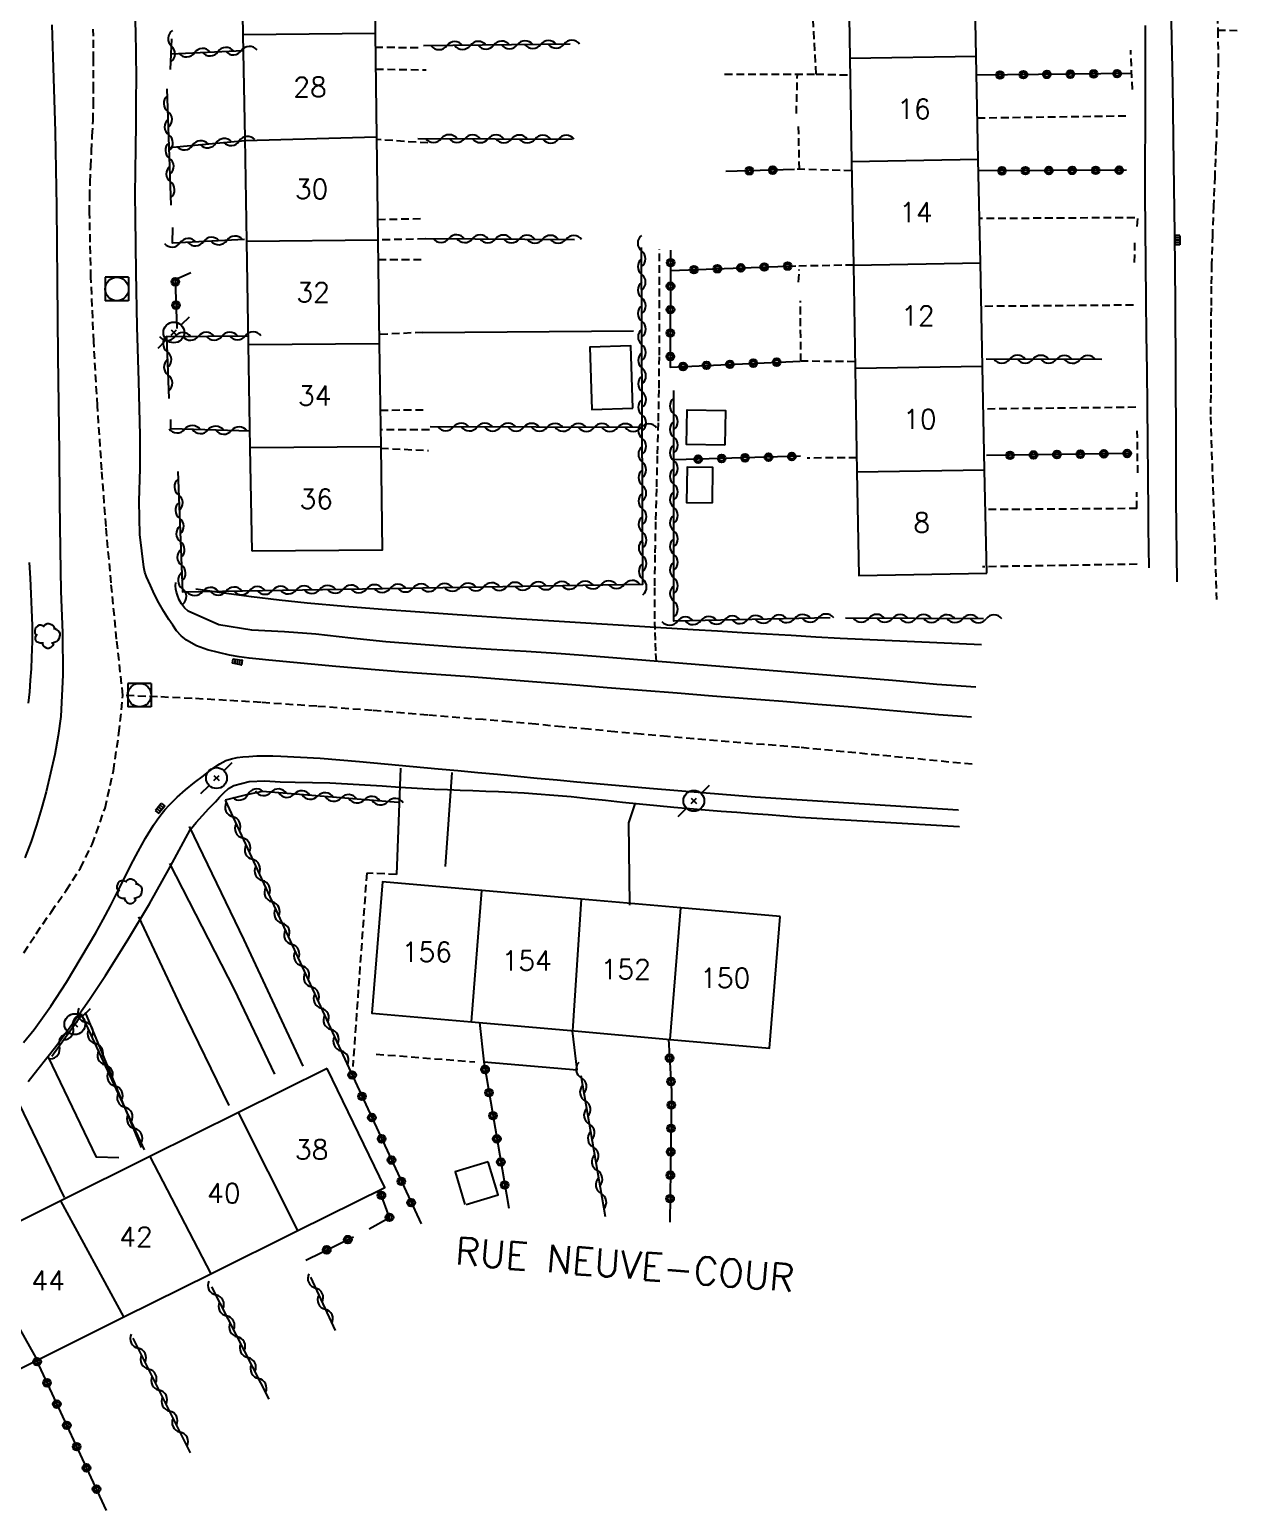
# Model space of a CAD drawing. Header units: millimetres. Extents: x 137000 to 138002, y 152999 to 154002.
# Drawn here: x 137676 to 137753.2, y 153803.5 to 153898.3 of the extents above; entities that cross this region are included whole.
import ezdxf
from ezdxf.enums import TextEntityAlignment as Align

# ---------------------------------------------------------------- set-up
doc = ezdxf.new("R2010")
doc.units = ezdxf.units.MM
doc.linetypes.add('DASHED', pattern=[0.75, 0.5, -0.25])
doc.layers.get('0').update_dxf_attribs({"linetype": 'CONTINUOUS'})
for name, color, linetype in [('W0001', 6, 'DASHED'), ('W0014', 7, 'CONTINUOUS'), ('W0017', 7, 'CONTINUOUS'), ('W0070', 7, 'DASHED'), ('W0101', 7, 'CONTINUOUS'), ('W0104', 1, 'CONTINUOUS'), ('W0112', 1, 'DASHED'), ('W0211', 2, 'CONTINUOUS'), ('W0300', 7, 'CONTINUOUS'), ('W0310', 3, 'CONTINUOUS'), ('W0323', 7, 'CONTINUOUS'), ('W0330', 7, 'CONTINUOUS'), ('W0401', 7, 'CONTINUOUS'), ('W0420', 7, 'CONTINUOUS'), ('W0473', 7, 'CONTINUOUS'), ('W0989', 7, 'CONTINUOUS'), ('W0991', 7, 'CONTINUOUS'), ('W1102', 7, 'CONTINUOUS')]:
    doc.layers.add(name, color=color, linetype=linetype)
doc.styles.get("Standard").update_dxf_attribs({"font": 'romans.shx', "width": 0.85})

# ---------------------------------------------------------------- blocks, each defined once
blk = doc.blocks.new('T300')
for p, q in [((-0.8, 0.514), (-0.857, 0.343)), ((-0.857, 0.343), (-0.857, 0.171)), ((-0.857, 0.171), (-0.743, 0.057)), ((-0.686, 0.629), (-0.8, 0.514)), ((-0.8, -0.057), (-0.743, 0.057)), ((-0.743, 0.057), (-0.686, 0.114)), ((-0.571, 0.686), (-0.686, 0.629)), ((-0.457, 0.686), (-0.571, 0.686)), ((-0.286, 0.629), (-0.457, 0.686)), ((-0.286, 0.629), (-0.171, 0.743)), ((-0.229, 0.571), (-0.286, 0.629)), ((-0.171, 0.743), (-0.057, 0.8)), ((-0.057, 0.8), (0.057, 0.8)), ((0.057, 0.8), (0.229, 0.743)), ((0.229, 0.743), (0.343, 0.629)), ((0.343, 0.629), (0.4, 0.514)), ((0.457, 0.457), (0.343, 0.457)), ((0.4, 0.514), (0.4, 0.457)), ((0.571, 0.4), (0.457, 0.457)), ((0.571, 0.4), (0.686, 0.286)), ((0.686, 0.286), (0.743, 0.171)), ((0.743, 0.057), (0.686, -0.171)), ((0.743, 0.171), (0.743, 0.057)), ((-0.8, -0.171), (-0.8, -0.057)), ((-0.8, -0.229), (-0.8, -0.171)), ((-0.743, -0.343), (-0.8, -0.229)), ((-0.686, -0.4), (-0.743, -0.343)), ((-0.514, -0.457), (-0.686, -0.4)), ((-0.4, -0.457), (-0.514, -0.457)), ((-0.4, -0.457), (-0.343, -0.457)), ((-0.343, -0.457), (-0.343, -0.4)), ((-0.343, -0.514), (-0.343, -0.457)), ((-0.286, -0.629), (-0.343, -0.514)), ((-0.171, -0.743), (-0.286, -0.629)), ((-0.057, -0.8), (-0.171, -0.743)), ((0.057, -0.8), (-0.057, -0.8)), ((0.171, -0.743), (0.057, -0.8)), ((0.229, -0.686), (0.171, -0.743)), ((0.286, -0.457), (0.229, -0.457)), ((0.286, -0.629), (0.229, -0.686)), ((0.457, -0.4), (0.286, -0.457)), ((0.343, -0.514), (0.286, -0.629)), ((0.343, -0.514), (0.343, -0.457)), ((0.571, -0.343), (0.457, -0.4)), ((0.629, -0.286), (0.571, -0.343)), ((0.686, -0.171), (0.629, -0.286))]:
    blk.add_line(p, q)
blk = doc.blocks.new('T401')
for p, q in [((-0.3, 0.3), (0, 0.3)), ((-0.3, -0.25), (-0.3, 0.3)), ((-0.3, 0.15), (0, 0.15)), ((-0.3, 0), (0, 0)), ((0, 0.3), (0, -0.25)), ((-0.3, -0.15), (0, -0.15)), ((-0.3, -0.25), (-0.3, -0.3)), ((-0.3, -0.3), (0, -0.3)), ((0, -0.3), (0, -0.25))]:
    blk.add_line(p, q)
blk = doc.blocks.new('T473')
for p, q in [((0.500001, 0.500001), (1.000002, 1.000002)), ((-0.166667, 0.166667), (0.166667, -0.166667)), ((-0.166667, -0.166667), (0.166667, 0.166667)), ((-1.000002, -1.000002), (-0.500001, -0.500001))]:
    blk.add_line(p, q)
blk.add_ellipse((0, 0), major_axis=(0.471405, 0.471405), ratio=1, start_param=5.497787144, end_param=11.780972451)
blk = doc.blocks.new('T420')
for p, q in [((0.75, 0.75), (-0.75, 0.75)), ((-0.75, 0.75), (-0.75, -0.75)), ((0.75, 0.75), (0.75, -0.75)), ((0.75, -0.75), (-0.75, -0.75))]:
    blk.add_line(p, q)
blk.add_ellipse((0, 0), major_axis=(-0.53, 0.53), ratio=1, start_param=3.926991, end_param=10.210176)
blk = doc.blocks.new('t310o')
at = {"color": 0, "linetype": 'Continuous'}
for centre, start, end in [((-0.5, 0.375), 216.8699, 323.1304), ((0.5, -0.375), 36.8699, 143.1303)]:
    blk.add_arc(centre, 0.625, start, end, dxfattribs=at)
blk = doc.blocks.new('t323o')
at = {"color": 0, "linetype": 'Continuous'}
for radius in [0.25, 0.15]:
    blk.add_circle((0, 0), radius, dxfattribs=at)

msp = doc.modelspace()

# ---------------------------------------------------------------- linework, layer by layer
at = {"layer": 'W0001'}
for points in [[(137752.264, 153932.173), (137751.707, 153927.888), (137751.227, 153923.589), (137750.899, 153919.271), (137750.799, 153914.94), (137750.884, 153912.59), (137751.079, 153910.246), (137751.316, 153907.907), (137751.527, 153905.57), (137751.604, 153904.659), (137751.69, 153903.748), (137751.78, 153902.838), (137751.869, 153901.927), (137751.951, 153901.016), (137752.023, 153900.103), (137752.077, 153899.189), (137752.11, 153898.274)], [(137682.017, 153855.694), (137681.617, 153859.295), (137681.259, 153862.901), (137680.942, 153866.511), (137680.666, 153870.124), (137680.389, 153874.232), (137680.147, 153878.343), (137679.97, 153882.458), (137679.886, 153886.576), (137679.891, 153887.561), (137679.918, 153888.546), (137679.959, 153889.531), (137680.01, 153890.514), (137680.06, 153891.498), (137680.103, 153892.482), (137680.132, 153893.467), (137680.14, 153894.452), (137680.138, 153896.39), (137680.123, 153898.333)], [(137752.11, 153898.274), (137752.132, 153896.398), (137752.113, 153894.522), (137752.064, 153892.647), (137751.993, 153890.773), (137751.912, 153888.901), (137751.832, 153887.028), (137751.763, 153885.155), (137751.713, 153883.281), (137751.69, 153881.887), (137751.676, 153880.494), (137751.669, 153879.1), (137751.665, 153877.706), (137751.662, 153876.313), (137751.656, 153874.919), (137751.644, 153873.526), (137751.644, 153873.526), (137751.644, 153873.526), (137751.644, 153873.526), (137752.022, 153861.834)], [(137752.11, 153898.274), (137753.451, 153898.238)], [(137675.67, 153839.223), (137676.468, 153840.448), (137677.419, 153841.831), (137678.388, 153843.214), (137679.296, 153844.646), (137680.057, 153846.161), (137680.873, 153848.477), (137681.416, 153850.867), (137681.767, 153853.281), (137682.017, 153855.694)], [(137736.393, 153851.285), (137736.393, 153851.285), (137725.328, 153852.367), (137725.328, 153852.367), (137725.328, 153852.367), (137725.328, 153852.367), (137723.076, 153852.543), (137720.824, 153852.724), (137718.573, 153852.912), (137716.886, 153853.06), (137715.2, 153853.213), (137713.514, 153853.37), (137711.828, 153853.529), (137710.142, 153853.689), (137708.456, 153853.845), (137706.77, 153853.997), (137705.083, 153854.143), (137701.53, 153854.44), (137697.977, 153854.729), (137694.422, 153854.999), (137690.865, 153855.243), (137688.654, 153855.378), (137686.442, 153855.498), (137684.23, 153855.603), (137682.017, 153855.694)]]:
    msp.add_lwpolyline(points, dxfattribs=at)
at = {"layer": 'W0014'}
for points in [[(137748.892, 153909.938), (137749.009, 153904.884), (137749.113, 153899.83), (137749.203, 153894.775), (137749.279, 153889.72), (137749.335, 153885.261), (137749.38, 153880.802), (137749.412, 153876.342), (137749.427, 153871.883), (137749.426, 153868.258), (137749.486, 153862.967)], [(137736.335, 153854.292), (137734.239, 153854.444), (137732.305, 153854.616), (137730.371, 153854.787), (137728.437, 153854.955), (137726.502, 153855.116), (137724.254, 153855.298), (137722.006, 153855.477), (137719.757, 153855.654), (137717.509, 153855.831), (137715.26, 153856.008), (137713.012, 153856.185), (137710.763, 153856.363), (137708.515, 153856.543), (137704.226, 153856.873), (137699.936, 153857.19), (137695.647, 153857.534), (137691.364, 153857.947), (137690.731, 153858.01), (137690.097, 153858.073), (137689.464, 153858.156), (137688.838, 153858.278), (137688.136, 153858.438), (137687.428, 153858.616), (137686.731, 153858.863), (137686.083, 153859.22), (137685.745, 153859.503), (137685.458, 153859.837), (137685.206, 153860.192), (137684.966, 153860.548), (137684.632, 153861.069), (137684.327, 153861.608), (137684.047, 153862.159), (137683.784, 153862.718), (137683.656, 153863.003), (137683.534, 153863.293), (137683.429, 153863.59), (137683.353, 153863.896), (137683.094, 153865.996), (137683.06, 153868.115), (137683.114, 153870.225), (137683.117, 153872.317), (137683.028, 153875.802), (137682.94, 153879.288), (137682.866, 153882.774), (137682.816, 153886.26), (137682.81, 153887.755), (137682.819, 153889.25), (137682.837, 153890.745), (137682.858, 153892.24), (137682.875, 153893.736), (137682.882, 153895.231), (137682.871, 153896.727), (137682.838, 153898.222), (137682.789, 153899.615)], [(137677.465, 153898.597), (137677.535, 153896.554), (137677.683, 153891.769), (137677.76, 153886.981), (137677.806, 153882.194), (137677.86, 153877.408), (137677.9, 153874.315), (137677.935, 153871.221), (137677.966, 153868.128), (137677.991, 153865.034), (137678.051, 153862.368), (137678.149, 153859.694), (137678.179, 153857.014), (137678.035, 153854.34), (137677.881, 153853.123), (137677.66, 153851.917), (137677.392, 153850.721), (137677.097, 153849.534), (137676.809, 153848.46), (137676.494, 153847.392), (137676.14, 153846.336), (137675.737, 153845.297)], [(137747.461, 153898.568), (137747.464, 153896.404), (137747.461, 153894.24), (137747.454, 153892.077), (137747.449, 153889.913), (137747.449, 153887.749), (137747.458, 153885.585), (137747.477, 153883.312), (137747.501, 153881.038), (137747.528, 153878.765), (137747.558, 153876.492), (137747.588, 153874.219), (137747.616, 153871.946), (137747.64, 153869.672), (137747.659, 153867.399), (137747.662, 153866.427), (137747.704, 153863.856)], [(137675.978, 153855.199), (137676.052, 153855.93), (137676.111, 153856.663), (137676.159, 153857.396), (137676.197, 153858.129), (137676.227, 153859.144), (137676.225, 153860.159), (137676.197, 153861.173), (137676.15, 153862.186), (137676.094, 153863.197), (137676.036, 153864.208)], [(137736.623, 153856.213), (137734.117, 153856.395), (137731.288, 153856.648), (137728.917, 153856.836), (137726.547, 153857.025), (137724.176, 153857.217), (137721.806, 153857.409), (137719.435, 153857.602), (137717.065, 153857.795), (137714.695, 153857.987), (137712.324, 153858.178), (137710.079, 153858.347), (137707.832, 153858.498), (137705.586, 153858.641), (137703.339, 153858.786), (137701.092, 153858.945), (137698.846, 153859.129), (137696.604, 153859.349), (137694.366, 153859.614), (137692.372, 153859.768), (137690.28, 153859.865), (137688.159, 153860.217), (137686.205, 153861.084), (137685.96, 153861.29), (137685.769, 153861.544), (137685.624, 153861.819), (137685.506, 153862.102), (137685.444, 153862.3), (137685.406, 153862.503), (137685.392, 153862.71), (137685.403, 153862.917)], [(137675.656, 153833.484), (137676.331, 153834.318), (137677.41, 153835.806), (137678.406, 153837.35), (137679.352, 153838.923), (137680.28, 153840.503), (137680.76, 153841.354), (137681.216, 153842.219), (137681.656, 153843.092), (137682.089, 153843.967), (137682.528, 153844.841), (137682.984, 153845.708), (137683.464, 153846.561), (137683.979, 153847.394), (137684.205, 153847.729), (137684.444, 153848.056), (137684.698, 153848.372), (137684.969, 153848.673), (137685.488, 153849.182), (137686.035, 153849.659), (137686.6, 153850.113), (137687.174, 153850.555), (137687.513, 153850.819), (137687.857, 153851.083), (137688.219, 153851.326), (137688.61, 153851.522), (137688.966, 153851.639), (137689.333, 153851.712), (137689.702, 153851.758), (137690.069, 153851.794), (137690.582, 153851.827), (137691.096, 153851.833), (137691.609, 153851.823), (137692.121, 153851.805), (137694.644, 153851.669), (137697.163, 153851.464), (137699.678, 153851.228), (137702.193, 153850.999), (137703.463, 153850.887), (137704.732, 153850.77), (137706.001, 153850.65), (137707.269, 153850.528), (137708.538, 153850.407), (137709.807, 153850.286), (137711.076, 153850.168), (137712.345, 153850.053), (137715.725, 153849.759), (137719.106, 153849.475), (137722.488, 153849.196), (137722.488, 153849.196), (137722.488, 153849.196), (137722.488, 153849.196), (137722.488, 153849.196), (137735.482, 153848.375), (137735.482, 153848.375)], [(137686.322, 153847.099), (137686.708, 153847.565), (137687.108, 153848.02), (137687.52, 153848.463), (137687.945, 153848.894), (137688.208, 153849.173), (137688.474, 153849.465), (137688.775, 153849.733), (137689.124, 153849.932), (137690.093, 153850.186), (137691.097, 153850.229), (137692.081, 153850.173), (137693.036, 153850.138), (137694.155, 153850.127), (137695.273, 153850.093), (137696.391, 153850.039), (137697.508, 153849.973), (137698.623, 153849.9), (137699.739, 153849.826), (137700.855, 153849.758), (137701.971, 153849.699), (137702.789, 153849.663), (137703.607, 153849.631), (137704.425, 153849.601), (137705.244, 153849.571), (137706.062, 153849.539), (137706.88, 153849.501), (137707.698, 153849.457), (137708.515, 153849.403), (137709.613, 153849.317), (137710.711, 153849.217), (137711.807, 153849.106), (137712.902, 153848.99), (137713.997, 153848.871), (137715.092, 153848.754), (137716.188, 153848.642), (137717.285, 153848.539), (137718.292, 153848.452), (137719.299, 153848.371), (137720.306, 153848.294), (137721.314, 153848.219), (137722.322, 153848.144), (137723.329, 153848.066), (137724.336, 153847.985), (137725.343, 153847.898), (137725.343, 153847.898), (137735.561, 153847.296), (137735.561, 153847.296)], [(137675.956, 153830.993), (137676.58, 153831.777), (137677.718, 153833.231), (137678.815, 153834.717), (137679.873, 153836.23), (137680.895, 153837.767), (137682.337, 153840.05), (137683.722, 153842.367), (137685.051, 153844.717), (137686.322, 153847.099)]]:
    msp.add_lwpolyline(points, dxfattribs=at)
at = {"layer": 'W0017'}
for points in [[(137699.787, 153851.038), (137699.527, 153844.232)], [(137702.673, 153844.737), (137703.095, 153850.754)], [(137714.474, 153842.273), (137714.395, 153847.536), (137714.804, 153848.758)], [(137693.562, 153831.963), (137689.775, 153840.045), (137686.279, 153847.302)], [(137685.003, 153844.94), (137689.15, 153836.869), (137691.713, 153831.453)], [(137688.825, 153829.455), (137685.731, 153835.819), (137683.038, 153841.533)], [(137679.6, 153835.409), (137683.188, 153826.765)], [(137681.762, 153826.098), (137680.319, 153826.142), (137677.253, 153832.54)], [(137678.289, 153823.558), (137675.089, 153830.165)]]:
    msp.add_lwpolyline(points, dxfattribs=at)
at = {"layer": 'W0070'}
msp.add_lwpolyline([(137716.169, 153857.868), (137716.132, 153858.547), (137716.105, 153859.227), (137716.085, 153859.907), (137716.075, 153860.587), (137716.071, 153862.699), (137716.094, 153864.811), (137716.137, 153866.922), (137716.192, 153869.033), (137716.25, 153871.144), (137716.302, 153873.254), (137716.341, 153875.366), (137716.36, 153877.477), (137716.36, 153884.249)], dxfattribs=at)
at = {"layer": 'W0101'}
for points in [[(137689.724, 153897.967), (137689.611, 153904.576), (137698.082, 153904.667), (137698.169, 153898.055)], [(137736.641, 153896.604), (137736.506, 153903.223), (137728.437, 153903.085), (137728.552, 153896.467)], [(137689.836, 153891.359), (137689.724, 153897.967)], [(137698.169, 153898.055), (137698.257, 153891.443)], [(137728.552, 153896.467), (137728.667, 153889.849)], [(137736.776, 153889.985), (137736.641, 153896.604)], [(137689.949, 153884.75), (137689.836, 153891.359)], [(137698.257, 153891.443), (137698.344, 153884.832)], [(137728.667, 153889.849), (137728.782, 153883.231)], [(137736.911, 153883.366), (137736.776, 153889.985)], [(137690.062, 153878.142), (137689.949, 153884.75)], [(137698.344, 153884.832), (137698.431, 153878.22)], [(137728.782, 153883.231), (137728.896, 153876.612)], [(137737.047, 153876.746), (137736.911, 153883.366)], [(137690.174, 153871.533), (137690.062, 153878.142)], [(137698.431, 153878.22), (137698.519, 153871.608)], [(137728.896, 153876.612), (137729.011, 153869.994)], [(137737.182, 153870.127), (137737.047, 153876.746)], [(137690.287, 153864.925), (137690.174, 153871.533)], [(137698.519, 153871.608), (137698.606, 153864.996), (137690.287, 153864.925)], [(137729.011, 153869.994), (137729.126, 153863.376), (137737.317, 153863.508)], [(137737.317, 153863.508), (137737.182, 153870.127)], [(137704.997, 153843.207), (137698.632, 153843.762), (137697.959, 153835.359), (137704.324, 153834.801)], [(137711.362, 153842.652), (137704.997, 153843.207)], [(137717.727, 153842.098), (137711.362, 153842.652)], [(137717.053, 153833.684), (137723.418, 153833.125), (137724.092, 153841.543)], [(137724.092, 153841.543), (137717.727, 153842.098)], [(137704.324, 153834.801), (137710.688, 153834.242)], [(137710.688, 153834.242), (137717.053, 153833.684)], [(137695.092, 153831.825), (137689.412, 153829.002)], [(137693.211, 153821.447), (137698.776, 153824.211), (137695.092, 153831.825)], [(137689.412, 153829.002), (137683.732, 153826.179)], [(137683.732, 153826.179), (137678.051, 153823.355)], [(137678.051, 153823.355), (137672.371, 153820.532)], [(137687.647, 153818.683), (137693.211, 153821.447)], [(137672.371, 153820.532), (137666.691, 153817.709), (137670.953, 153810.391), (137676.518, 153813.155)], [(137682.082, 153815.919), (137687.647, 153818.683)], [(137676.518, 153813.155), (137682.082, 153815.919)]]:
    msp.add_lwpolyline(points, dxfattribs=at)
at = {"layer": 'W0104'}
for points in [[(137714.671, 153874.079), (137714.528, 153878.074), (137711.903, 153877.98), (137712.046, 153873.985)], [(137720.558, 153871.707), (137718.104, 153871.746), (137718.139, 153873.966), (137720.593, 153873.927), (137720.558, 153871.707)], [(137719.755, 153868.021), (137719.783, 153870.273), (137718.135, 153870.293), (137718.107, 153868.041), (137719.755, 153868.021)]]:
    msp.add_lwpolyline(points, close=True, dxfattribs=at)
for points in [[(137704.845, 153834.755), (137705.118, 153832.256), (137711.103, 153831.744), (137710.807, 153834.232)], [(137705.393, 153825.847), (137703.279, 153825.203), (137703.911, 153823.126)], [(137704, 153823.118), (137706.035, 153823.738), (137705.393, 153825.847)]]:
    msp.add_lwpolyline(points, dxfattribs=at)
at = {"layer": 'W0112'}
for points in [[(137726.397, 153895.452), (137726.157, 153899.824)], [(137700.916, 153897.129), (137698.181, 153897.158)], [(137746.642, 153894.458), (137746.539, 153896.977)], [(137698.2, 153895.77), (137701.432, 153895.724)], [(137720.54, 153895.453), (137726.397, 153895.452), (137728.57, 153895.396)], [(137725.136, 153892.924), (137725.198, 153895.452)], [(137736.722, 153892.649), (137746.467, 153892.791)], [(137725.33, 153889.363), (137725.268, 153892.108)], [(137701.536, 153891.048), (137698.259, 153891.261)], [(137728.677, 153889.27), (137725.069, 153889.37)], [(137698.327, 153886.155), (137701.304, 153886.207)], [(137746.793, 153886.264), (137736.854, 153886.203)], [(137746.958, 153885.71), (137746.992, 153886.373)], [(137701.373, 153884.914), (137698.344, 153884.83)], [(137746.783, 153883.407), (137746.797, 153884.822)], [(137698.36, 153883.591), (137701.19, 153883.594)], [(137728.781, 153883.233), (137725.105, 153883.161)], [(137725.275, 153882.144), (137725.316, 153882.951)], [(137728.889, 153877.048), (137725.422, 153877.08), (137725.388, 153880.954)], [(137746.705, 153880.666), (137736.968, 153880.589)], [(137701.224, 153878.926), (137698.424, 153878.787)], [(137698.488, 153873.951), (137701.435, 153873.974)], [(137746.856, 153874.129), (137737.102, 153874.018)], [(137701.641, 153872.692), (137698.504, 153872.68)], [(137746.989, 153869.931), (137746.953, 153872.62)], [(137698.52, 153871.521), (137701.577, 153871.366)], [(137728.996, 153870.894), (137725.815, 153870.884)], [(137746.931, 153867.651), (137746.926, 153868.692)], [(137746.931, 153867.651), (137737.234, 153867.579)], [(137746.938, 153864.087), (137737.048, 153863.923)], [(137699.527, 153844.232), (137697.625, 153844.329), (137696.735, 153831.949)], [(137698.22, 153832.74), (137704.551, 153832.245)]]:
    msp.add_lwpolyline(points, dxfattribs=at)
at = {"layer": 'W0211'}
msp.add_lwpolyline([(137736.977, 153858.928), (137727.939, 153859.33), (137726.369, 153859.425), (137724.799, 153859.518), (137723.229, 153859.61), (137721.659, 153859.703), (137720.089, 153859.797), (137718.519, 153859.893), (137714.745, 153860.125), (137710.972, 153860.355), (137707.198, 153860.593), (137703.426, 153860.849), (137701.021, 153861.017), (137698.617, 153861.189), (137696.214, 153861.378), (137693.813, 153861.601), (137692.029, 153861.791), (137690.247, 153862.002), (137688.468, 153862.233), (137686.692, 153862.484)], dxfattribs=at)
at = {"layer": 'W0310'}
for points in [[(137685.058, 153895.746), (137685.158, 153897.706)], [(137685.109, 153896.755), (137689.741, 153896.962)], [(137710.66, 153897.371), (137701.259, 153897.255)], [(137685.111, 153887.064), (137684.849, 153894.503)], [(137684.981, 153890.757), (137689.839, 153891.207)], [(137700.902, 153891.337), (137710.79, 153891.284)], [(137689.799, 153884.871), (137685.193, 153884.632), (137685.215, 153885.643)], [(137685.526, 153870.027), (137685.826, 153862.325), (137715.296, 153862.815), (137715.222, 153884.353)], [(137701.384, 153884.936), (137710.926, 153884.875)], [(137684.972, 153874.692), (137684.824, 153878.658), (137690.052, 153878.704)], [(137744.68, 153877.192), (137737.284, 153877.216)], [(137727.299, 153860.66), (137717.29, 153860.447), (137717.287, 153875.213)], [(137690.156, 153872.61), (137685.075, 153872.751), (137685.077, 153873.357)], [(137715.262, 153872.829), (137701.685, 153872.878)], [(137737.107, 153860.597), (137728.28, 153860.639)], [(137699.646, 153848.844), (137690.955, 153849.543), (137689.933, 153849.335), (137688.558, 153849.001)], [(137688.558, 153849.001), (137696.603, 153831.592)], [(137683.404, 153826.614), (137679.398, 153835.255), (137677.465, 153832.58)], [(137711.337, 153831.379), (137712.881, 153822.347)], [(137691.381, 153810.65), (137687.706, 153817.843)], [(137694.028, 153818.464), (137695.599, 153815.047)], [(137686.345, 153807.217), (137682.671, 153814.569)]]:
    msp.add_lwpolyline(points, dxfattribs=at)
at = {"layer": 'W0323'}
for points in [[(137746.6, 153895.491), (137736.666, 153895.383)], [(137725.009, 153889.346), (137720.619, 153889.228)], [(137746.26, 153889.305), (137736.791, 153889.26)], [(137717.083, 153884.183), (137717.057, 153876.704), (137725.37, 153877.093)], [(137717.078, 153882.884), (137725.094, 153883.187)], [(137686.371, 153882.73), (137685.366, 153882.29), (137685.467, 153879.164)], [(137725.392, 153870.994), (137717.347, 153870.768)], [(137746.449, 153871.18), (137737.311, 153871.036)], [(137716.939, 153833.694), (137717.145, 153830.362), (137717.142, 153830.305), (137717.025, 153821.988)], [(137705.118, 153832.256), (137706.713, 153822.883)], [(137696.603, 153831.592), (137701.101, 153821.875)], [(137697.779, 153821.57), (137699.086, 153822.283), (137698.503, 153823.873)], [(137693.718, 153819.561), (137696.769, 153821.043)], [(137676.49, 153813.141), (137680.956, 153803.543)]]:
    msp.add_lwpolyline(points, dxfattribs=at)
at = {"layer": 'W0330'}
msp.add_lwpolyline([(137701.224, 153878.926), (137714.694, 153879.022)], dxfattribs=at)
at = {"layer": 'W1102'}
for points in [[(137698.169, 153898.055), (137689.724, 153897.967)], [(137728.552, 153896.467), (137736.641, 153896.604)], [(137689.839, 153891.207), (137698.257, 153891.443)], [(137736.776, 153889.985), (137728.667, 153889.849)], [(137698.344, 153884.83), (137689.949, 153884.75)], [(137728.782, 153883.231), (137736.911, 153883.366)], [(137690.062, 153878.142), (137698.431, 153878.22)], [(137737.047, 153876.746), (137728.896, 153876.612)], [(137698.519, 153871.608), (137690.174, 153871.533)], [(137729.011, 153869.994), (137737.182, 153870.127)], [(137704.324, 153834.801), (137704.997, 153843.207)], [(137711.362, 153842.652), (137710.807, 153834.232)], [(137717.053, 153833.684), (137717.727, 153842.098)], [(137693.211, 153821.447), (137689.412, 153829.002)], [(137683.732, 153826.179), (137687.647, 153818.683)], [(137682.082, 153815.919), (137678.051, 153823.355)], [(137672.371, 153820.532), (137676.518, 153813.155)]]:
    msp.add_lwpolyline(points, dxfattribs=at)

# ---------------------------------------------------------------- block references
at = {"layer": 'W0300'}
for p in [(137677.226, 153859.496), (137682.49, 153843.153)]:
    msp.add_blockref('T300', p, dxfattribs=at)
at = {"layer": 'W0310'}
for p, rotation in [((137685.134, 153897.244), 87.0792784788178), ((137702.759, 153897.274), 180.7097502932249), ((137704.259, 153897.292), 180.7097502932249), ((137705.759, 153897.311), 180.7097502932249), ((137707.259, 153897.329), 180.7097502932249), ((137708.758, 153897.348), 180.7097502932249), ((137710.258, 153897.366), 180.7097502932249), ((137686.608, 153896.822), 2.558795419881548), ((137688.106, 153896.889), 2.558795419881548), ((137689.605, 153896.956), 2.558795419881548), ((137684.9, 153893.06), 92.01711143017884), ((137684.953, 153891.561), 92.01711143017884), ((137685.005, 153890.062), 92.01711143017884), ((137686.475, 153890.895), 5.292246725847701), ((137687.968, 153891.034), 5.292246725847701), ((137689.462, 153891.172), 5.292246725847701), ((137702.402, 153891.329), 359.6927765424163), ((137703.902, 153891.321), 359.6927765424163), ((137705.402, 153891.313), 359.6927765424163), ((137706.902, 153891.305), 359.6927765424163), ((137708.402, 153891.297), 359.6927765424163), ((137709.902, 153891.289), 359.6927765424163), ((137685.058, 153888.563), 92.01711143017884), ((137688.677, 153884.813), 182.9703476447403), ((137702.884, 153884.926), 359.6356175023502), ((137704.384, 153884.917), 359.6356175023502), ((137705.884, 153884.907), 359.6356175023502), ((137707.384, 153884.898), 359.6356175023502), ((137708.884, 153884.888), 359.6356175023502), ((137710.384, 153884.879), 359.6356175023502), ((137715.223, 153884.133), 90.1960509024936), ((137685.681, 153884.657), 182.9703476447403), ((137687.179, 153884.735), 182.9703476447403), ((137715.228, 153882.633), 90.1960509024936), ((137715.233, 153881.133), 90.1960509024936), ((137715.238, 153879.633), 90.1960509024936), ((137685.355, 153878.663), 0.5041197104120635), ((137684.86, 153877.69), 92.1371261771846), ((137686.855, 153878.676), 0.5041197104120635), ((137688.355, 153878.689), 0.5041197104120635), ((137689.855, 153878.702), 0.5041197104120635), ((137715.244, 153878.133), 90.1960509024936), ((137715.249, 153876.633), 90.1960509024936), ((137684.916, 153876.191), 92.1371261771846), ((137738.784, 153877.211), 179.8140760031962), ((137740.284, 153877.206), 179.8140760031962), ((137741.784, 153877.201), 179.8140760031962), ((137743.284, 153877.197), 179.8140760031962), ((137715.254, 153875.133), 90.1960509024936), ((137715.259, 153873.633), 90.1960509024936), ((137717.287, 153873.713), 90.01164075145606), ((137685.969, 153872.726), 178.4104246997676), ((137687.468, 153872.685), 178.4104246997676), ((137688.967, 153872.643), 178.4104246997676), ((137703.185, 153872.873), 179.7932178679536), ((137704.685, 153872.867), 179.7932178679536), ((137706.185, 153872.862), 179.7932178679536), ((137707.685, 153872.856), 179.7932178679536), ((137709.185, 153872.851), 179.7932178679536), ((137710.685, 153872.846), 179.7932178679536), ((137712.185, 153872.84), 179.7932178679536), ((137713.685, 153872.835), 179.7932178679536), ((137715.185, 153872.829), 179.7932178679536), ((137715.264, 153872.133), 90.1960509024936), ((137717.288, 153872.213), 90.01164075145606), ((137715.269, 153870.633), 90.1960509024936), ((137717.288, 153870.713), 90.01164075145606), ((137715.274, 153869.133), 90.1960509024936), ((137717.288, 153869.213), 90.01164075145606), ((137685.584, 153868.528), 272.2305958178779), ((137685.643, 153867.029), 272.2305958178779), ((137715.28, 153867.633), 90.1960509024936), ((137717.289, 153867.713), 90.01164075145606), ((137715.285, 153866.133), 90.1960509024936), ((137717.289, 153866.213), 90.01164075145606), ((137685.701, 153865.53), 272.2305958178779), ((137715.29, 153864.633), 90.1960509024936), ((137717.289, 153864.713), 90.01164075145606), ((137685.76, 153864.032), 272.2305958178779), ((137717.289, 153863.213), 90.01164075145606), ((137685.818, 153862.533), 272.2305958178779), ((137715.295, 153863.133), 90.1960509024936), ((137687.118, 153862.346), 0.9525736407823288), ((137688.618, 153862.371), 0.9525736407823288), ((137690.118, 153862.396), 0.9525736407823288), ((137691.617, 153862.421), 0.9525736407823288), ((137693.117, 153862.446), 0.9525736407823288), ((137694.617, 153862.471), 0.9525736407823288), ((137696.117, 153862.496), 0.9525736407823288), ((137697.617, 153862.521), 0.9525736407823288), ((137699.116, 153862.546), 0.9525736407823288), ((137700.616, 153862.571), 0.9525736407823288), ((137702.116, 153862.596), 0.9525736407823288), ((137703.616, 153862.621), 0.9525736407823288), ((137705.115, 153862.646), 0.9525736407823288), ((137706.615, 153862.671), 0.9525736407823288), ((137708.115, 153862.696), 0.9525736407823288), ((137709.615, 153862.721), 0.9525736407823288), ((137711.115, 153862.745), 0.9525736407823288), ((137712.614, 153862.77), 0.9525736407823288), ((137714.114, 153862.795), 0.9525736407823288), ((137717.29, 153861.713), 90.01164075145606), ((137717.524, 153860.452), 181.2191187175845), ((137719.024, 153860.484), 181.2191187175845), ((137720.523, 153860.516), 181.2191187175845), ((137722.023, 153860.548), 181.2191187175845), ((137723.523, 153860.58), 181.2191187175845), ((137725.022, 153860.612), 181.2191187175845), ((137726.522, 153860.643), 181.2191187175845), ((137729.78, 153860.632), 179.7254232238389), ((137731.28, 153860.625), 179.7254232238389), ((137732.78, 153860.617), 179.7254232238389), ((137734.28, 153860.61), 179.7254232238389), ((137735.78, 153860.603), 179.7254232238389), ((137737.28, 153860.596), 179.7254232238389), ((137690.016, 153849.352), 191.5038625411136), ((137691.495, 153849.5), 175.40171127287), ((137692.99, 153849.379), 175.40171127287), ((137694.486, 153849.259), 175.40171127287), ((137695.981, 153849.139), 175.40171127287), ((137697.476, 153849.019), 175.40171127287), ((137698.971, 153848.898), 175.40171127287), ((137689.052, 153847.932), 294.8024752444044), ((137689.681, 153846.57), 294.8024752444044), ((137690.311, 153845.208), 294.8024752444044), ((137690.94, 153843.847), 294.8024752444044), ((137691.569, 153842.485), 294.8024752444044), ((137692.198, 153841.123), 294.8024752444044), ((137692.828, 153839.762), 294.8024752444044), ((137693.457, 153838.4), 294.8024752444044), ((137694.086, 153837.039), 294.8024752444044), ((137679.619, 153834.779), 114.8726158604215), ((137694.715, 153835.677), 294.8024752444044), ((137678.827, 153834.464), 234.1474912239581), ((137695.345, 153834.315), 294.8024752444044), ((137677.948, 153833.248), 234.1474912239581), ((137680.249, 153833.418), 114.8726158604215), ((137695.974, 153832.954), 294.8024752444044), ((137680.88, 153832.057), 114.8726158604215), ((137711.364, 153831.219), 279.7027980988008), ((137681.511, 153830.697), 114.8726158604215), ((137682.142, 153829.336), 114.8726158604215), ((137711.617, 153829.74), 279.7027980988008), ((137711.87, 153828.262), 279.7027980988008), ((137682.773, 153827.975), 114.8726158604215), ((137712.123, 153826.783), 279.7027980988008), ((137712.376, 153825.305), 279.7027980988008), ((137712.628, 153823.826), 279.7027980988008), ((137694.346, 153817.773), 294.6881484144788), ((137687.969, 153817.329), 117.0596312727279), ((137688.651, 153815.993), 117.0596312727279), ((137694.972, 153816.41), 294.6881484144788), ((137689.334, 153814.657), 117.0596312727279), ((137682.992, 153813.926), 116.5542549118962), ((137690.016, 153813.321), 117.0596312727279), ((137683.663, 153812.584), 116.5542549118962), ((137684.334, 153811.242), 116.5542549118962), ((137690.698, 153811.985), 117.0596312727279), ((137685.004, 153809.901), 116.5542549118962), ((137685.675, 153808.559), 116.5542549118962)]:
    msp.add_blockref('t310o', p, dxfattribs=dict(at, rotation=rotation))
at = {"layer": 'W0323'}
for p, rotation in [((137738.166, 153895.399), 180.6228810560078), ((137739.666, 153895.416), 180.6228810560078), ((137741.166, 153895.432), 180.6228810560078), ((137742.666, 153895.448), 180.6228810560078), ((137744.166, 153895.465), 180.6228810560078), ((137745.665, 153895.481), 180.6228810560078), ((137722.118, 153889.268), 181.5426794551372), ((137723.618, 153889.309), 181.5426794551372), ((137738.291, 153889.267), 180.2722875348172), ((137739.791, 153889.274), 180.2722875348172), ((137741.291, 153889.281), 180.2722875348172), ((137742.791, 153889.289), 180.2722875348172), ((137744.291, 153889.296), 180.2722875348172), ((137745.791, 153889.303), 180.2722875348172), ((137717.08, 153883.382), 269.8013648329546), ((137718.577, 153882.941), 2.164715571300542), ((137720.076, 153882.997), 2.164715571300542), ((137721.575, 153883.054), 2.164715571300542), ((137723.074, 153883.111), 2.164715571300542), ((137724.573, 153883.167), 2.164715571300542), ((137685.37, 153882.162), 271.8505634434722), ((137717.075, 153881.882), 269.8013648329546), ((137685.419, 153880.663), 271.8505634434722), ((137717.07, 153880.382), 269.8013648329546), ((137717.065, 153878.882), 269.8013648329546), ((137717.059, 153877.382), 269.8013648329546), ((137717.878, 153876.742), 2.679154523404355), ((137719.377, 153876.813), 2.679154523404355), ((137720.875, 153876.883), 2.679154523404355), ((137722.373, 153876.953), 2.679154523404355), ((137723.872, 153877.023), 2.679154523404355), ((137718.846, 153870.81), 181.6091288435925), ((137720.346, 153870.852), 181.6091288435925), ((137721.845, 153870.894), 181.6091288435925), ((137723.345, 153870.936), 181.6091288435925), ((137724.844, 153870.979), 181.6091288435925), ((137738.811, 153871.06), 180.9028134608607), ((137740.311, 153871.083), 180.9028134608607), ((137741.81, 153871.107), 180.9028134608607), ((137743.31, 153871.131), 180.9028134608607), ((137744.81, 153871.154), 180.9028134608607), ((137746.31, 153871.178), 180.9028134608607), ((137705.203, 153831.755), 279.6560314482874), ((137717.014, 153832.483), 273.5377931781545), ((137696.69, 153831.404), 294.8384935763712), ((137717.106, 153830.986), 273.5377931781545), ((137697.32, 153830.042), 294.8384935763712), ((137705.455, 153830.276), 279.6560314482874), ((137717.13, 153829.487), 269.1943405989999), ((137697.95, 153828.681), 294.8384935763712), ((137705.706, 153828.798), 279.6560314482874), ((137717.109, 153827.987), 269.1943405989999), ((137698.58, 153827.32), 294.8384935763712), ((137705.958, 153827.319), 279.6560314482874), ((137717.088, 153826.487), 269.1943405989999), ((137699.211, 153825.959), 294.8384935763712), ((137706.21, 153825.84), 279.6560314482874), ((137699.841, 153824.597), 294.8384935763712), ((137706.461, 153824.361), 279.6560314482874), ((137717.067, 153824.988), 269.1943405989999), ((137698.566, 153823.702), 110.1363034287104), ((137700.471, 153823.236), 294.8384935763712), ((137717.046, 153823.488), 269.1943405989999), ((137699.082, 153822.293), 110.1363034287104), ((137696.416, 153820.872), 25.90781038374485), ((137695.067, 153820.216), 25.90781038374485), ((137676.526, 153813.063), 294.9544930168851), ((137677.159, 153811.703), 294.9544930168851), ((137677.792, 153810.343), 294.9544930168851), ((137678.425, 153808.983), 294.9544930168851), ((137679.058, 153807.623), 294.9544930168851), ((137679.691, 153806.263), 294.9544930168851), ((137680.323, 153804.903), 294.9544930168851)]:
    msp.add_blockref('t323o', p, dxfattribs=dict(at, rotation=rotation))
at = {"layer": 'W0401'}
for p, rotation in [((137749.379, 153884.824), 180.6400246974089), ((137689.375, 153857.996), 80.61638490666768), ((137684.508, 153848.378), 320.5974617159914)]:
    msp.add_blockref('T401', p, dxfattribs=dict(at, rotation=rotation))
at = {"layer": 'W0420'}
for p in [(137681.633, 153881.7), (137683.077, 153855.716)]:
    msp.add_blockref('T420', p, dxfattribs=at)
at = {"layer": 'W0473'}
for p in [(137685.275, 153878.922), (137688.011, 153850.408), (137718.567, 153848.948), (137678.936, 153834.659)]:
    msp.add_blockref('T473', p, dxfattribs=at)

# ---------------------------------------------------------------- texts
at = {"layer": 'W0989'}
msp.add_text('RUE NEUVE-COUR   ', height=1.75, rotation=355.3623, dxfattribs=at).set_placement((137703.242, 153819.294))
at = {"layer": 'W0991'}
for s, p in [('28', (137693.998, 153894.631)), ('16', (137732.659, 153893.226)), ('30', (137694.096, 153888.097)), ('14', (137732.784, 153886.608)), ('32', (137694.196, 153881.487)), ('12', (137732.909, 153879.989)), ('34', (137694.296, 153874.877)), ('10', (137733.034, 153873.37)), ('36', (137694.396, 153868.266)), ('8', (137733.159, 153866.752)), ('156', (137701.478, 153839.281)), ('154', (137707.87, 153838.72)), ('152', (137714.208, 153838.168)), ('150', (137720.572, 153837.611)), ('38', (137694.102, 153826.636)), ('40', (137688.479, 153823.842)), ('42', (137682.856, 153821.049)), ('44', (137677.233, 153818.255))]:
    msp.add_text(s, height=1.25, dxfattribs=at).set_placement(p, align=Align.MIDDLE_CENTER)

doc.saveas('drawing.dxf')
